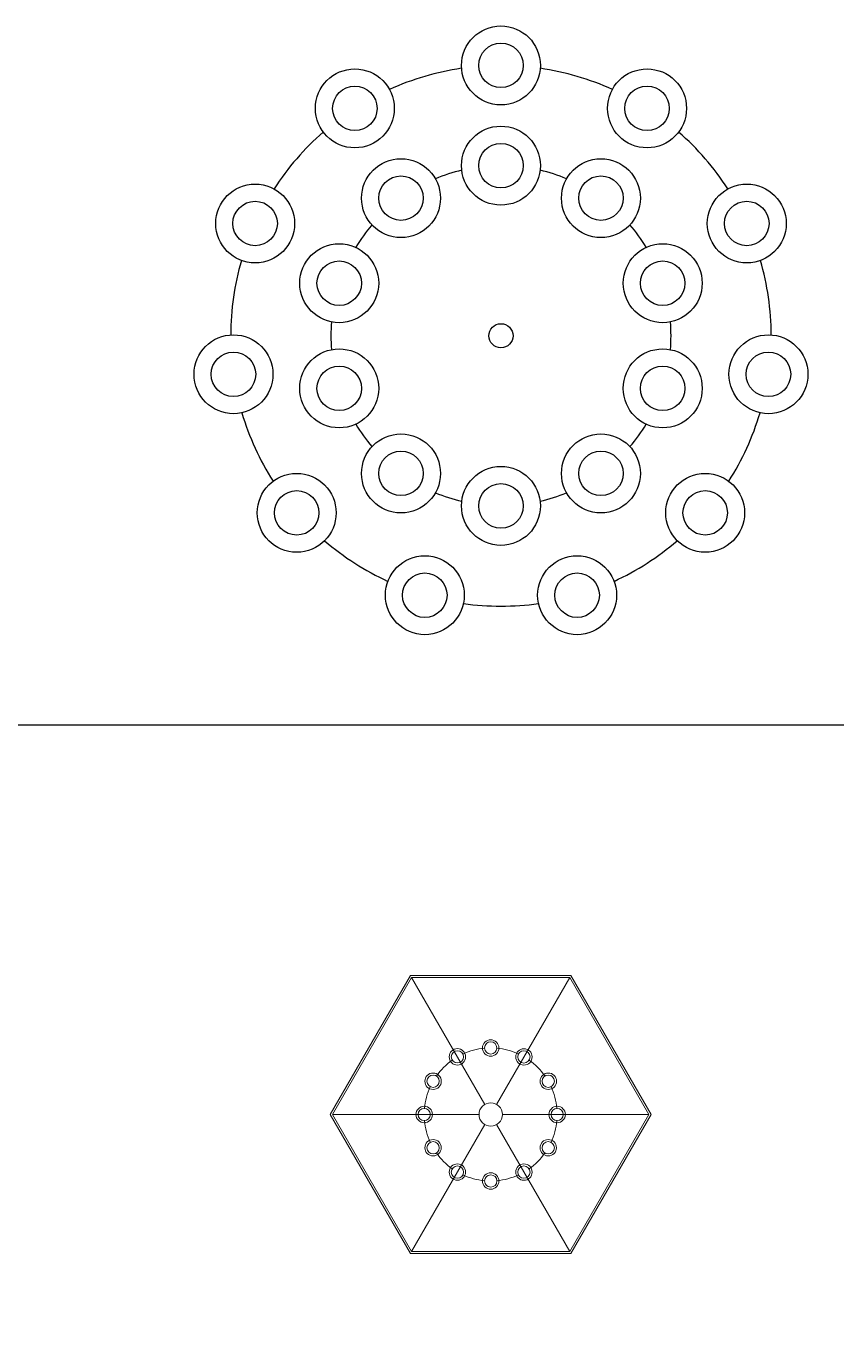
# Model space of a CAD drawing. Header units: inches. Extents: x 258415 to 640093, y 441672 to 945769.
# Drawn here: x 299625 to 300084, y 462808 to 463543 of the extents above; entities that cross this region are included whole.
import ezdxf

# ---------------------------------------------------------------- set-up
doc = ezdxf.new("R2010")
doc.units = ezdxf.units.IN
doc.header["$MEASUREMENT"] = 0
doc.linetypes.add('HIDDEN', pattern=[0.375, 0.25, -0.125])
doc.layers.add('CQ lighting plan', color=7, linetype='Continuous', lineweight=0)
doc.layers.add('Glass', color=4, linetype='Continuous', lineweight=0)
for name, color, linetype in [('CQ SPOT DETAIL DIMENSION', 9, 'Continuous'), ('CQ-legend tex box', 3, 'Continuous'), ('E-LITE-FIXT-NORM-CEILING', 3, 'Continuous')]:
    doc.layers.add(name, color=color, linetype=linetype)

# ---------------------------------------------------------------- blocks, each defined once
blk = doc.blocks.new('*U185')
for radius in [89.4, 50.4]:
    blk.add_circle((0, 0), radius)
blk = doc.blocks.new('*U186')
at = {"color": 0, "linetype": 'ByBlock', "lineweight": -2, "transparency": 16777216}
blk.add_blockref('*U185', (3332.4, -16341.2, 0), dxfattribs=at)
for p, rotation in [((3105.9, -16414.8, 0), 36), ((3559, -16414.8, 0), 324.0000000000001), ((2965.9, -16607.5, 0), 72), ((3699, -16607.5, 0), 288), ((2965.9, -16845.7, 0), 108), ((3699, -16845.7, 0), 252), ((3105.9, -17038.4, 0), 144), ((3559, -17038.4, 0), 216), ((3332.4, -17112, 0), 180)]:
    blk.add_blockref('*U185', p, dxfattribs=dict(at, rotation=rotation))
blk = doc.blocks.new('crystal ch 21-symbol')
for centre, radius in [((0, 612.5), 89.4), ((0, 612.5), 50.4), ((-331.1, 515.2), 89.4), ((331.1, 515.2), 89.4), ((-331.1, 515.2), 50.4), ((331.1, 515.2), 50.4), ((-557.1, 254.4), 89.4), ((557.1, 254.4), 89.4), ((-557.1, 254.4), 50.4), ((557.1, 254.4), 50.4), ((-606.2, -87.2), 89.4), ((0, 0), 27.4), ((606.2, -87.2), 89.4), ((-606.2, -87.2), 50.4), ((606.2, -87.2), 50.4), ((-462.9, -401.1), 89.4), ((462.9, -401.1), 89.4), ((-462.9, -401.1), 50.4), ((462.9, -401.1), 50.4), ((-172.6, -587.7), 89.4), ((172.6, -587.7), 89.4), ((-172.6, -587.7), 50.4), ((172.6, -587.7), 50.4)]:
    blk.add_circle(centre, radius)
for radius, start, end in [(612.5, 98.3738, 114.3534), (612.5, 65.6466, 81.6262), (612.5, 131.1011, 147.0807), (612.5, 32.9193, 48.8989), (385.4, 103.3256, 112.6744), (385.4, 67.3256, 76.6744), (385.4, 139.3256, 148.6744), (385.4, 31.3256, 40.6744), (612.5, 163.8284, 179.808), (612.5, 0.192, 16.1716), (385.4, 175.3256, 184.6744), (385.4, 355.3256, 4.6744), (612.5, 196.5556, 212.5353), (612.5, 327.4647, 343.4444), (385.4, 211.3256, 220.6744), (385.4, 319.3256, 328.6744), (385.4, 247.3256, 256.6744), (385.4, 283.3256, 292.6744), (612.5, 229.2829, 245.2625), (612.5, 294.7375, 310.7171), (612.5, 262.0102, 277.9898)]:
    blk.add_arc((0, 0), radius, start, end)
blk.add_blockref('*U186', (-3332.4, 16726.6, 0))
blk = doc.blocks.new('A$C0E773A1C')
at = {"layer": 'Glass'}
for p, q in [((0, 239), (0, 17.6)), ((-207, 119.5), (-15.3, 8.8)), ((207, 119.5), (15.3, 8.8)), ((-207, -119.5), (-15.3, -8.8)), ((0, -239), (0, -17.6)), ((207, -119.5), (15.3, -8.8))]:
    blk.add_line(p, q, dxfattribs=at)
for points in [[(-210, -121.2), (0, -242.5), (210, -121.2), (210, 121.2), (0, 242.5), (-210, 121.2)], [(-207, -119.5), (0, -239), (207, -119.5), (207, 119.5), (0, 239), (-207, 119.5)]]:
    blk.add_lwpolyline(points, close=True, dxfattribs=at)
for centre, radius in [((-50.2, 87), 12.4), ((0, 100.5), 12.4), ((0, 100.5), 9.26), ((50.2, 87), 12.4), ((-50.2, 87), 9.26), ((50.2, 87), 9.26), ((-87, 50.2), 12.4), ((-87, 50.2), 9.26), ((87, 50.2), 12.4), ((87, 50.2), 9.26), ((-100.5, 0), 12.4), ((-100.5, 0), 9.26), ((0, 0), 17.6), ((100.5, 0), 12.4), ((100.5, 0), 9.26), ((-87, -50.2), 12.4), ((87, -50.2), 12.4), ((-87, -50.2), 9.26), ((87, -50.2), 9.26), ((-50.2, -87), 12.4), ((-50.2, -87), 9.26), ((50.2, -87), 12.4), ((50.2, -87), 9.26), ((0, -100.5), 12.4), ((0, -100.5), 9.26)]:
    blk.add_circle(centre, radius, dxfattribs=at)
for start, end in [(95.282, 114.718), (65.282, 84.718), (125.282, 144.718), (35.282, 54.718), (155.282, 174.718), (5.282, 24.718), (185.282, 204.718), (335.282, 354.718), (215.282, 234.718), (305.282, 324.718), (245.282, 264.718), (275.282, 294.718)]:
    blk.add_arc((0, 0), 100.5, start, end, dxfattribs=at)
blk = doc.blocks.new('SMDS')
at = {"layer": 'CQ-legend tex box'}
blk.add_line((384632.88, 476464.25), (386097.23, 476464.25), dxfattribs=at)
at = {"layer": 'CQ lighting plan', "xscale": 0.3749999999999999, "yscale": 0.3749999999999999, "zscale": 0.3749999999999999, "rotation": 29.99999999999999}
blk.add_blockref('A$C0E773A1C', (385355.18, 476243.48), dxfattribs=at)
at = {"layer": 'E-LITE-FIXT-NORM-CEILING', "linetype": 'HIDDEN', "xscale": 0.25, "yscale": 0.25, "zscale": 0.25}
blk.add_blockref('crystal ch 21-symbol', (385360.99, 476684.5), dxfattribs=at)

msp = doc.modelspace()

# ---------------------------------------------------------------- block references
at = {"layer": 'CQ SPOT DETAIL DIMENSION'}
msp.add_blockref('SMDS', (-85467.189, -13317.368), dxfattribs=at)

doc.saveas('drawing.dxf')
